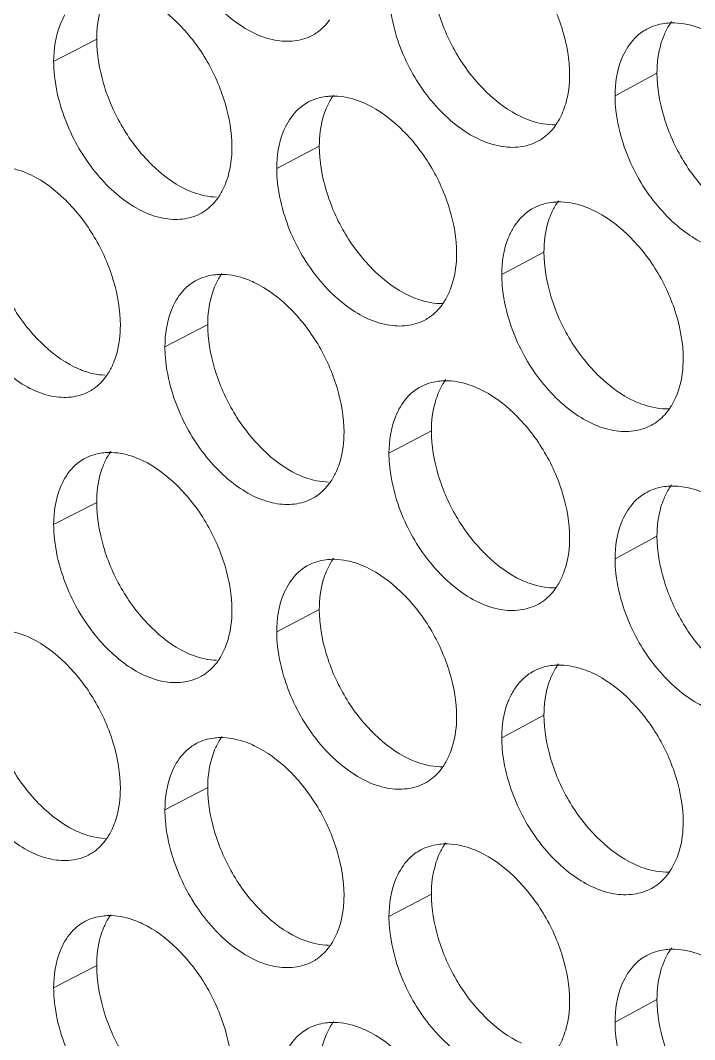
# Model space of a CAD drawing. Header units: millimetres. Extents: x 1177 to 4147, y 93 to 2194.
# Drawn here: x 2587.9 to 2599.35, y 943.65 to 960.98 of the extents above; entities that cross this region are included whole.
import ezdxf

# ---------------------------------------------------------------- set-up
doc = ezdxf.new("R2010")
doc.units = ezdxf.units.MM
doc.header["$LTSCALE"] = 0.1
doc.layers.get('0').update_dxf_attribs({"lineweight": 13})
doc.layers.add('标注', color=251, linetype='Continuous', lineweight=9)

# ---------------------------------------------------------------- blocks, each defined once
blk = doc.blocks.new('02')
at = {"layer": '标注'}
for p, q in [((4467.979, 963.642), (4466.934, 963.104)), ((4481.579, 962.822), (4480.56, 962.272)), ((4473.382, 961.045), (4472.348, 960.502)), ((4478.835, 958.474), (4477.811, 957.926)), ((4470.674, 956.716), (4469.635, 956.175)), ((4476.103, 954.131), (4475.073, 953.586)), ((4467.979, 952.392), (4466.934, 951.854)), ((4467.979, 952.392), (4466.934, 951.854)), ((4481.579, 951.572), (4480.56, 951.022)), ((4473.382, 949.795), (4472.348, 949.252)), ((4473.382, 949.795), (4472.348, 949.252)), ((4478.835, 947.224), (4477.811, 946.676)), ((4478.835, 947.224), (4477.811, 946.676)), ((4470.674, 945.466), (4469.635, 944.925)), ((4476.103, 942.881), (4475.073, 942.336)), ((4467.979, 941.142), (4466.934, 940.604)), ((4481.579, 940.322), (4480.56, 939.772))]:
    blk.add_line(p, q, dxfattribs=at)
for centre, radius, start, end in [((4473.723, 960.743), 1.518, 88.601, 91.1331), ((4471.001, 956.422), 1.508, 88.1658, 91.0012), ((4468.29, 952.108), 1.498, 87.7255, 90.8684), ((4468.29, 952.108), 1.498, 87.7255, 90.8684), ((4473.723, 949.493), 1.518, 88.601, 91.1331), ((4473.723, 949.493), 1.518, 88.601, 91.1331), ((4471.001, 945.172), 1.508, 88.1658, 91.0012), ((4468.29, 940.858), 1.498, 87.7255, 90.8684), ((4473.723, 938.243), 1.518, 88.601, 91.1331)]:
    blk.add_arc(centre, radius, start, end, dxfattribs=at)
for points, knots in [([(4469.802, 966.351), (4469.934, 965.906), (4470.232, 965.265), (4470.795, 964.546), (4471.392, 963.985), (4472.082, 963.612), (4472.774, 963.575), (4473.078, 963.665), (4473.209, 963.734)], [0, 0, 0, 0, 0.291742, 0.435347, 0.571412, 0.806086, 0.906551, 1, 1, 1, 1]), ([(4479.459, 962.783), (4479.459, 963.145), (4479.325, 963.895), (4478.86, 964.938), (4478.163, 965.818), (4477.572, 966.26), (4477.262, 966.405)], [0, 0, 0, 0, 0.245651, 0.509137, 0.767701, 1, 1, 1, 1]), ([(4476.103, 965.381), (4476.103, 965.019), (4476.235, 964.268), (4476.696, 963.225), (4477.388, 962.344), (4477.978, 961.901), (4478.287, 961.756)], [0, 0, 0, 0, 0.245956, 0.50959, 0.767992, 1, 1, 1, 1]), ([(4475.073, 964.836), (4475.073, 964.749), (4475.089, 964.386), (4475.163, 964.027), (4475.242, 963.763)], [0, 0, 0, 0, 0.238766, 1, 1, 1, 1]), ([(4468.145, 964.556), (4468.117, 964.489), (4468.016, 964.195), (4467.979, 963.881), (4467.979, 963.642)], [0, 0, 0, 0, 0.233432, 1, 1, 1, 1]), ([(4471.261, 961.02), (4471.261, 961.383), (4471.129, 962.134), (4470.671, 963.179), (4469.985, 964.063), (4469.401, 964.511), (4469.094, 964.658)], [0, 0, 0, 0, 0.246187, 0.510161, 0.768649, 1, 1, 1, 1]), ([(4467.208, 964.234), (4467.163, 964.157), (4466.993, 963.804), (4466.934, 963.405), (4466.934, 963.104)], [0, 0, 0, 0, 0.22887, 1, 1, 1, 1]), ([(4473.209, 963.734), (4473.251, 963.756), (4473.413, 963.854), (4473.549, 963.994), (4473.633, 964.11)], [0, 0, 0, 0, 0.245453, 1, 1, 1, 1]), ([(4481.923, 964.04), (4481.87, 964.038), (4481.665, 964.022), (4481.463, 963.96), (4481.329, 963.887)], [0, 0, 0, 0, 0.258546, 1, 1, 1, 1]), ([(4481.935, 964.072), (4481.917, 964.047), (4481.845, 963.942), (4481.786, 963.827), (4481.749, 963.738)], [0, 0, 0, 0, 0.243142, 1, 1, 1, 1]), ([(4482.768, 963.852), (4482.697, 963.884), (4482.429, 963.992), (4482.135, 964.045), (4481.923, 964.04)], [0, 0, 0, 0, 0.267799, 1, 1, 1, 1]), ([(4475.242, 963.763), (4475.375, 963.316), (4475.677, 962.675), (4476.248, 961.958), (4476.852, 961.399), (4477.551, 961.032), (4478.249, 961.001), (4478.555, 961.095), (4478.688, 961.166)], [0, 0, 0, 0, 0.290871, 0.434206, 0.570147, 0.805105, 0.906009, 1, 1, 1, 1]), ([(4481.329, 963.887), (4481.279, 963.86), (4481.082, 963.735), (4480.926, 963.551), (4480.836, 963.399)], [0, 0, 0, 0, 0.243902, 1, 1, 1, 1]), ([(4467.979, 963.642), (4467.979, 963.28), (4468.109, 962.529), (4468.564, 961.483), (4469.246, 960.597), (4469.828, 960.15), (4470.134, 960.002)], [0, 0, 0, 0, 0.246491, 0.510612, 0.768939, 1, 1, 1, 1]), ([(4481.749, 963.738), (4481.721, 963.671), (4481.617, 963.376), (4481.579, 963.061), (4481.579, 962.822)], [0, 0, 0, 0, 0.234177, 1, 1, 1, 1]), ([(4480.836, 963.399), (4480.791, 963.322), (4480.62, 962.97), (4480.56, 962.572), (4480.56, 962.272)], [0, 0, 0, 0, 0.230096, 1, 1, 1, 1]), ([(4466.934, 963.104), (4466.934, 963.018), (4466.95, 962.655), (4467.022, 962.295), (4467.1, 962.03)], [0, 0, 0, 0, 0.238665, 1, 1, 1, 1]), ([(4479.289, 961.868), (4479.317, 961.935), (4479.421, 962.229), (4479.459, 962.544), (4479.459, 962.783)], [0, 0, 0, 0, 0.234117, 1, 1, 1, 1]), ([(4481.579, 962.822), (4481.579, 962.46), (4481.713, 961.71), (4482.178, 960.668), (4482.877, 959.79), (4483.471, 959.351), (4483.783, 959.208)], [0, 0, 0, 0, 0.245602, 0.508914, 0.767364, 1, 1, 1, 1]), ([(4473.73, 962.287), (4473.712, 962.262), (4473.643, 962.159), (4473.586, 962.047), (4473.55, 961.96)], [0, 0, 0, 0, 0.242934, 1, 1, 1, 1]), ([(4467.1, 962.03), (4467.232, 961.585), (4467.528, 960.944), (4468.087, 960.224), (4468.68, 959.663), (4469.366, 959.287), (4470.055, 959.247), (4470.357, 959.335), (4470.489, 959.403)], [0, 0, 0, 0, 0.29218, 0.435922, 0.57205, 0.806581, 0.906826, 1, 1, 1, 1]), ([(4473.119, 962.119), (4473.069, 962.092), (4472.87, 961.968), (4472.713, 961.783), (4472.623, 961.631)], [0, 0, 0, 0, 0.243471, 1, 1, 1, 1]), ([(4473.693, 962.26), (4473.642, 962.259), (4473.444, 962.245), (4473.249, 962.187), (4473.119, 962.119)], [0, 0, 0, 0, 0.258498, 1, 1, 1, 1]), ([(4474.527, 962.066), (4474.463, 962.097), (4474.219, 962.199), (4473.954, 962.256), (4473.76, 962.26)], [0, 0, 0, 0, 0.266809, 1, 1, 1, 1]), ([(4476.714, 958.439), (4476.714, 958.801), (4476.581, 959.552), (4476.118, 960.595), (4475.425, 961.477), (4474.836, 961.92), (4474.527, 962.066)], [0, 0, 0, 0, 0.245829, 0.509477, 0.768016, 1, 1, 1, 1]), ([(4480.56, 962.272), (4480.56, 962.185), (4480.576, 961.823), (4480.65, 961.464), (4480.73, 961.2)], [0, 0, 0, 0, 0.238835, 1, 1, 1, 1]), ([(4473.55, 961.96), (4473.522, 961.893), (4473.42, 961.598), (4473.382, 961.284), (4473.382, 961.045)], [0, 0, 0, 0, 0.23373, 1, 1, 1, 1]), ([(4479.104, 961.535), (4479.122, 961.56), (4479.193, 961.665), (4479.252, 961.779), (4479.289, 961.868)], [0, 0, 0, 0, 0.243086, 1, 1, 1, 1]), ([(4472.623, 961.631), (4472.578, 961.554), (4472.407, 961.202), (4472.348, 960.803), (4472.348, 960.502)], [0, 0, 0, 0, 0.229361, 1, 1, 1, 1]), ([(4478.287, 961.756), (4478.357, 961.724), (4478.623, 961.615), (4478.913, 961.561), (4479.124, 961.566)], [0, 0, 0, 0, 0.267902, 1, 1, 1, 1]), ([(4478.688, 961.166), (4478.728, 961.188), (4478.887, 961.285), (4479.021, 961.422), (4479.104, 961.535)], [0, 0, 0, 0, 0.245781, 1, 1, 1, 1]), ([(4473.382, 961.045), (4473.382, 960.683), (4473.514, 959.932), (4473.973, 958.888), (4474.662, 958.005), (4475.249, 957.561), (4475.558, 957.415)], [0, 0, 0, 0, 0.246134, 0.50993, 0.768307, 1, 1, 1, 1]), ([(4480.73, 961.2), (4480.865, 960.753), (4481.171, 960.111), (4481.748, 959.396), (4482.361, 958.839), (4483.069, 958.477), (4483.772, 958.454), (4484.081, 958.551), (4484.214, 958.624)], [0, 0, 0, 0, 0.290009, 0.433078, 0.568897, 0.804139, 0.905475, 1, 1, 1, 1]), ([(4471.094, 960.107), (4471.122, 960.174), (4471.224, 960.468), (4471.261, 960.782), (4471.261, 961.02)], [0, 0, 0, 0, 0.233669, 1, 1, 1, 1]), ([(4466.395, 960.339), (4466.334, 960.369), (4466.101, 960.47), (4465.849, 960.528), (4465.662, 960.537)], [0, 0, 0, 0, 0.266777, 1, 1, 1, 1]), ([(4468.553, 956.696), (4468.553, 957.058), (4468.422, 957.81), (4467.966, 958.856), (4467.283, 959.741), (4466.701, 960.19), (4466.395, 960.339)], [0, 0, 0, 0, 0.246367, 0.510504, 0.768967, 1, 1, 1, 1]), ([(4472.348, 960.502), (4472.348, 960.415), (4472.364, 960.053), (4472.437, 959.693), (4472.516, 959.429)], [0, 0, 0, 0, 0.238732, 1, 1, 1, 1]), ([(4470.915, 959.782), (4470.933, 959.806), (4471.002, 959.909), (4471.058, 960.02), (4471.094, 960.107)], [0, 0, 0, 0, 0.242883, 1, 1, 1, 1]), ([(4470.134, 960.002), (4470.197, 959.972), (4470.436, 959.87), (4470.695, 959.813), (4470.886, 959.807)], [0, 0, 0, 0, 0.266739, 1, 1, 1, 1]), ([(4470.489, 959.403), (4470.53, 959.425), (4470.694, 959.524), (4470.831, 959.664), (4470.915, 959.782)], [0, 0, 0, 0, 0.245281, 1, 1, 1, 1]), ([(4479.168, 959.69), (4479.115, 959.689), (4478.913, 959.674), (4478.713, 959.613), (4478.581, 959.541)], [0, 0, 0, 0, 0.258529, 1, 1, 1, 1]), ([(4479.188, 959.721), (4479.17, 959.696), (4479.099, 959.591), (4479.041, 959.477), (4479.004, 959.389)], [0, 0, 0, 0, 0.243071, 1, 1, 1, 1]), ([(4480.009, 959.5), (4479.939, 959.533), (4479.671, 959.641), (4479.379, 959.695), (4479.168, 959.69)], [0, 0, 0, 0, 0.267982, 1, 1, 1, 1]), ([(4465.295, 959.326), (4465.295, 958.963), (4465.425, 958.212), (4465.878, 957.165), (4466.556, 956.278), (4467.136, 955.829), (4467.441, 955.681)], [0, 0, 0, 0, 0.246671, 0.510955, 0.769257, 1, 1, 1, 1]), ([(4472.516, 959.429), (4472.649, 958.983), (4472.949, 958.342), (4473.515, 957.624), (4474.116, 957.064), (4474.81, 956.694), (4475.505, 956.66), (4475.81, 956.752), (4475.943, 956.822)], [0, 0, 0, 0, 0.291305, 0.434775, 0.570777, 0.805593, 0.906279, 1, 1, 1, 1]), ([(4478.581, 959.541), (4478.53, 959.515), (4478.333, 959.389), (4478.176, 959.205), (4478.087, 959.053)], [0, 0, 0, 0, 0.243762, 1, 1, 1, 1]), ([(4479.004, 959.389), (4478.976, 959.322), (4478.873, 959.027), (4478.835, 958.712), (4478.835, 958.474)], [0, 0, 0, 0, 0.234028, 1, 1, 1, 1]), ([(4482.215, 955.883), (4482.215, 956.245), (4482.081, 956.995), (4481.613, 958.037), (4480.914, 958.916), (4480.32, 959.356), (4480.009, 959.5)], [0, 0, 0, 0, 0.245474, 0.508798, 0.767386, 1, 1, 1, 1]), ([(4478.087, 959.053), (4478.041, 958.976), (4477.87, 958.624), (4477.811, 958.226), (4477.811, 957.926)], [0, 0, 0, 0, 0.229851, 1, 1, 1, 1]), ([(4476.545, 957.525), (4476.573, 957.592), (4476.676, 957.886), (4476.714, 958.2), (4476.714, 958.439)], [0, 0, 0, 0, 0.233967, 1, 1, 1, 1]), ([(4478.835, 958.474), (4478.835, 958.111), (4478.968, 957.361), (4479.431, 956.318), (4480.127, 955.439), (4480.719, 954.998), (4481.029, 954.854)], [0, 0, 0, 0, 0.245779, 0.509251, 0.767678, 1, 1, 1, 1]), ([(4470.974, 957.93), (4470.924, 957.929), (4470.728, 957.916), (4470.535, 957.859), (4470.407, 957.792)], [0, 0, 0, 0, 0.258483, 1, 1, 1, 1]), ([(4471.019, 957.954), (4471.002, 957.93), (4470.933, 957.827), (4470.877, 957.716), (4470.842, 957.63)], [0, 0, 0, 0, 0.242868, 1, 1, 1, 1]), ([(4471.804, 957.734), (4471.742, 957.764), (4471.501, 957.866), (4471.24, 957.924), (4471.049, 957.93)], [0, 0, 0, 0, 0.266802, 1, 1, 1, 1]), ([(4477.811, 957.926), (4477.811, 957.839), (4477.827, 957.476), (4477.9, 957.117), (4477.98, 956.853)], [0, 0, 0, 0, 0.2388, 1, 1, 1, 1]), ([(4464.411, 957.715), (4464.542, 957.27), (4464.836, 956.63), (4465.392, 955.909), (4465.981, 955.347), (4466.662, 954.969), (4467.348, 954.924), (4467.649, 955.011), (4467.78, 955.078)], [0, 0, 0, 0, 0.292621, 0.4365, 0.572692, 0.807081, 0.907102, 1, 1, 1, 1]), ([(4470.407, 957.792), (4470.356, 957.765), (4470.157, 957.642), (4470, 957.457), (4469.91, 957.305)], [0, 0, 0, 0, 0.24332, 1, 1, 1, 1]), ([(4470.842, 957.63), (4470.814, 957.563), (4470.712, 957.268), (4470.674, 956.954), (4470.674, 956.716)], [0, 0, 0, 0, 0.233581, 1, 1, 1, 1]), ([(4473.982, 954.101), (4473.982, 954.464), (4473.849, 955.215), (4473.388, 956.259), (4472.699, 957.142), (4472.112, 957.587), (4471.804, 957.734)], [0, 0, 0, 0, 0.246007, 0.509819, 0.768332, 1, 1, 1, 1]), ([(4475.558, 957.415), (4475.627, 957.383), (4475.891, 957.273), (4476.181, 957.218), (4476.39, 957.223)], [0, 0, 0, 0, 0.268088, 1, 1, 1, 1]), ([(4476.362, 957.194), (4476.38, 957.219), (4476.451, 957.323), (4476.508, 957.436), (4476.545, 957.525)], [0, 0, 0, 0, 0.243017, 1, 1, 1, 1]), ([(4469.91, 957.305), (4469.864, 957.228), (4469.694, 956.875), (4469.635, 956.476), (4469.635, 956.175)], [0, 0, 0, 0, 0.229116, 1, 1, 1, 1]), ([(4475.943, 956.822), (4475.983, 956.844), (4476.144, 956.942), (4476.279, 957.079), (4476.362, 957.194)], [0, 0, 0, 0, 0.245619, 1, 1, 1, 1]), ([(4477.98, 956.853), (4478.114, 956.406), (4478.418, 955.765), (4478.992, 955.049), (4479.601, 954.491), (4480.304, 954.126), (4481.005, 954.099), (4481.312, 954.195), (4481.445, 954.267)], [0, 0, 0, 0, 0.290439, 0.433641, 0.56952, 0.80462, 0.905741, 1, 1, 1, 1]), ([(4468.386, 955.783), (4468.414, 955.85), (4468.516, 956.144), (4468.553, 956.458), (4468.553, 956.696)], [0, 0, 0, 0, 0.233519, 1, 1, 1, 1]), ([(4470.674, 956.716), (4470.674, 956.353), (4470.806, 955.602), (4471.263, 954.557), (4471.948, 953.673), (4472.533, 953.227), (4472.84, 953.081)], [0, 0, 0, 0, 0.246312, 0.510271, 0.768623, 1, 1, 1, 1]), ([(4469.635, 956.175), (4469.635, 956.088), (4469.651, 955.725), (4469.724, 955.366), (4469.802, 955.101)], [0, 0, 0, 0, 0.238699, 1, 1, 1, 1]), ([(4482.045, 954.968), (4482.073, 955.035), (4482.177, 955.329), (4482.215, 955.644), (4482.215, 955.883)], [0, 0, 0, 0, 0.234266, 1, 1, 1, 1]), ([(4467.441, 955.681), (4467.503, 955.651), (4467.738, 955.549), (4467.993, 955.491), (4468.181, 955.483)], [0, 0, 0, 0, 0.26673, 1, 1, 1, 1]), ([(4468.21, 955.46), (4468.227, 955.484), (4468.295, 955.587), (4468.351, 955.697), (4468.386, 955.783)], [0, 0, 0, 0, 0.242819, 1, 1, 1, 1]), ([(4467.78, 955.078), (4467.822, 955.1), (4467.988, 955.199), (4468.126, 955.341), (4468.21, 955.46)], [0, 0, 0, 0, 0.245104, 1, 1, 1, 1]), ([(4476.424, 955.347), (4476.373, 955.346), (4476.173, 955.331), (4475.975, 955.272), (4475.844, 955.202)], [0, 0, 0, 0, 0.258513, 1, 1, 1, 1]), ([(4476.453, 955.376), (4476.435, 955.351), (4476.365, 955.247), (4476.308, 955.134), (4476.271, 955.046)], [0, 0, 0, 0, 0.243002, 1, 1, 1, 1]), ([(4477.262, 955.155), (4477.192, 955.188), (4476.926, 955.297), (4476.635, 955.352), (4476.424, 955.347)], [0, 0, 0, 0, 0.268167, 1, 1, 1, 1]), ([(4469.802, 955.101), (4469.934, 954.656), (4470.232, 954.015), (4470.795, 953.296), (4471.392, 952.735), (4472.082, 952.362), (4472.774, 952.325), (4473.078, 952.415), (4473.209, 952.484)], [0, 0, 0, 0, 0.291742, 0.435347, 0.571412, 0.806086, 0.906551, 1, 1, 1, 1]), ([(4475.844, 955.202), (4475.794, 955.175), (4475.595, 955.051), (4475.439, 954.866), (4475.349, 954.714)], [0, 0, 0, 0, 0.243618, 1, 1, 1, 1]), ([(4479.459, 951.533), (4479.459, 951.895), (4479.325, 952.645), (4478.86, 953.688), (4478.163, 954.568), (4477.572, 955.01), (4477.262, 955.155)], [0, 0, 0, 0, 0.245651, 0.509137, 0.767701, 1, 1, 1, 1]), ([(4476.271, 955.046), (4476.243, 954.979), (4476.14, 954.685), (4476.103, 954.37), (4476.103, 954.131)], [0, 0, 0, 0, 0.233879, 1, 1, 1, 1]), ([(4481.029, 954.854), (4481.099, 954.821), (4481.366, 954.713), (4481.658, 954.66), (4481.869, 954.665)], [0, 0, 0, 0, 0.267719, 1, 1, 1, 1]), ([(4481.857, 954.633), (4481.876, 954.658), (4481.948, 954.764), (4482.007, 954.878), (4482.045, 954.968)], [0, 0, 0, 0, 0.243157, 1, 1, 1, 1]), ([(4475.349, 954.714), (4475.303, 954.637), (4475.133, 954.285), (4475.073, 953.886), (4475.073, 953.586)], [0, 0, 0, 0, 0.229607, 1, 1, 1, 1]), ([(4481.445, 954.267), (4481.566, 954.332), (4481.713, 954.451), (4481.829, 954.594), (4481.857, 954.633)], [0, 0, 0, 0, 0.74257, 1, 1, 1, 1]), ([(4476.103, 954.131), (4476.103, 953.769), (4476.235, 953.018), (4476.696, 951.975), (4477.388, 951.094), (4477.978, 950.651), (4478.287, 950.506)], [0, 0, 0, 0, 0.245956, 0.50959, 0.767992, 1, 1, 1, 1]), ([(4473.813, 953.188), (4473.841, 953.255), (4473.944, 953.549), (4473.982, 953.863), (4473.982, 954.101)], [0, 0, 0, 0, 0.233818, 1, 1, 1, 1]), ([(4468.32, 953.628), (4468.303, 953.604), (4468.236, 953.502), (4468.18, 953.392), (4468.145, 953.306)], [0, 0, 0, 0, 0.242804, 1, 1, 1, 1]), ([(4468.32, 953.628), (4468.303, 953.604), (4468.236, 953.502), (4468.18, 953.392), (4468.145, 953.306)], [0, 0, 0, 0, 0.242804, 1, 1, 1, 1]), ([(4467.706, 953.471), (4467.656, 953.445), (4467.456, 953.322), (4467.298, 953.137), (4467.208, 952.984)], [0, 0, 0, 0, 0.243166, 1, 1, 1, 1]), ([(4467.706, 953.471), (4467.656, 953.445), (4467.456, 953.322), (4467.298, 953.137), (4467.208, 952.984)], [0, 0, 0, 0, 0.243166, 1, 1, 1, 1]), ([(4468.267, 953.606), (4468.217, 953.606), (4468.024, 953.593), (4467.834, 953.537), (4467.706, 953.471)], [0, 0, 0, 0, 0.258469, 1, 1, 1, 1]), ([(4468.267, 953.606), (4468.217, 953.606), (4468.024, 953.593), (4467.834, 953.537), (4467.706, 953.471)], [0, 0, 0, 0, 0.258469, 1, 1, 1, 1]), ([(4469.094, 953.408), (4469.032, 953.438), (4468.795, 953.54), (4468.538, 953.598), (4468.349, 953.605)], [0, 0, 0, 0, 0.266791, 1, 1, 1, 1]), ([(4469.094, 953.408), (4469.032, 953.438), (4468.795, 953.54), (4468.538, 953.598), (4468.349, 953.605)], [0, 0, 0, 0, 0.266791, 1, 1, 1, 1]), ([(4471.261, 949.77), (4471.261, 950.133), (4471.129, 950.884), (4470.671, 951.929), (4469.985, 952.813), (4469.401, 953.261), (4469.094, 953.408)], [0, 0, 0, 0, 0.246187, 0.510161, 0.768649, 1, 1, 1, 1]), ([(4471.261, 949.77), (4471.261, 950.133), (4471.129, 950.884), (4470.671, 951.929), (4469.985, 952.813), (4469.401, 953.261), (4469.094, 953.408)], [0, 0, 0, 0, 0.246187, 0.510161, 0.768649, 1, 1, 1, 1]), ([(4475.073, 953.586), (4475.073, 953.499), (4475.089, 953.136), (4475.163, 952.777), (4475.242, 952.513)], [0, 0, 0, 0, 0.238766, 1, 1, 1, 1]), ([(4468.145, 953.306), (4468.117, 953.239), (4468.016, 952.945), (4467.979, 952.631), (4467.979, 952.392)], [0, 0, 0, 0, 0.233432, 1, 1, 1, 1]), ([(4468.145, 953.306), (4468.117, 953.239), (4468.016, 952.945), (4467.979, 952.631), (4467.979, 952.392)], [0, 0, 0, 0, 0.233432, 1, 1, 1, 1]), ([(4473.633, 952.86), (4473.65, 952.884), (4473.72, 952.988), (4473.777, 953.1), (4473.813, 953.188)], [0, 0, 0, 0, 0.242949, 1, 1, 1, 1]), ([(4467.208, 952.984), (4467.163, 952.907), (4466.993, 952.554), (4466.934, 952.155), (4466.934, 951.854)], [0, 0, 0, 0, 0.22887, 1, 1, 1, 1]), ([(4467.208, 952.984), (4467.163, 952.907), (4466.993, 952.554), (4466.934, 952.155), (4466.934, 951.854)], [0, 0, 0, 0, 0.22887, 1, 1, 1, 1]), ([(4472.84, 953.081), (4472.903, 953.05), (4473.146, 952.948), (4473.409, 952.891), (4473.602, 952.886)], [0, 0, 0, 0, 0.266746, 1, 1, 1, 1]), ([(4473.209, 952.484), (4473.251, 952.506), (4473.413, 952.604), (4473.549, 952.744), (4473.633, 952.86)], [0, 0, 0, 0, 0.245453, 1, 1, 1, 1]), ([(4481.329, 952.637), (4481.279, 952.61), (4481.082, 952.485), (4480.926, 952.301), (4480.836, 952.149)], [0, 0, 0, 0, 0.243902, 1, 1, 1, 1]), ([(4481.923, 952.79), (4481.87, 952.788), (4481.665, 952.772), (4481.463, 952.71), (4481.329, 952.637)], [0, 0, 0, 0, 0.258546, 1, 1, 1, 1]), ([(4481.935, 952.822), (4481.917, 952.797), (4481.845, 952.692), (4481.786, 952.577), (4481.749, 952.488)], [0, 0, 0, 0, 0.243142, 1, 1, 1, 1]), ([(4482.768, 952.602), (4482.697, 952.634), (4482.429, 952.742), (4482.135, 952.795), (4481.923, 952.79)], [0, 0, 0, 0, 0.267799, 1, 1, 1, 1]), ([(4467.979, 952.392), (4467.979, 952.03), (4468.109, 951.279), (4468.564, 950.233), (4469.246, 949.347), (4469.828, 948.9), (4470.134, 948.752)], [0, 0, 0, 0, 0.246491, 0.510612, 0.768939, 1, 1, 1, 1]), ([(4467.979, 952.392), (4467.979, 952.03), (4468.109, 951.279), (4468.564, 950.233), (4469.246, 949.347), (4469.828, 948.9), (4470.134, 948.752)], [0, 0, 0, 0, 0.246491, 0.510612, 0.768939, 1, 1, 1, 1]), ([(4475.242, 952.513), (4475.375, 952.066), (4475.677, 951.425), (4476.248, 950.708), (4476.852, 950.149), (4477.551, 949.782), (4478.249, 949.751), (4478.555, 949.845), (4478.688, 949.916)], [0, 0, 0, 0, 0.290871, 0.434206, 0.570147, 0.805105, 0.906009, 1, 1, 1, 1]), ([(4481.749, 952.488), (4481.721, 952.421), (4481.617, 952.126), (4481.579, 951.811), (4481.579, 951.572)], [0, 0, 0, 0, 0.234177, 1, 1, 1, 1]), ([(4480.836, 952.149), (4480.791, 952.072), (4480.62, 951.72), (4480.56, 951.322), (4480.56, 951.022)], [0, 0, 0, 0, 0.230096, 1, 1, 1, 1]), ([(4466.934, 951.854), (4466.934, 951.768), (4466.95, 951.405), (4467.022, 951.045), (4467.1, 950.78)], [0, 0, 0, 0, 0.238665, 1, 1, 1, 1]), ([(4466.934, 951.854), (4466.934, 951.768), (4466.95, 951.405), (4467.022, 951.045), (4467.1, 950.78)], [0, 0, 0, 0, 0.238665, 1, 1, 1, 1]), ([(4479.289, 950.618), (4479.317, 950.685), (4479.421, 950.979), (4479.459, 951.294), (4479.459, 951.533)], [0, 0, 0, 0, 0.234117, 1, 1, 1, 1]), ([(4481.579, 951.572), (4481.579, 951.21), (4481.713, 950.46), (4482.178, 949.418), (4482.877, 948.54), (4483.471, 948.101), (4483.783, 947.958)], [0, 0, 0, 0, 0.245602, 0.508914, 0.767364, 1, 1, 1, 1]), ([(4473.693, 951.01), (4473.642, 951.009), (4473.444, 950.995), (4473.249, 950.937), (4473.119, 950.869)], [0, 0, 0, 0, 0.258498, 1, 1, 1, 1]), ([(4473.693, 951.01), (4473.642, 951.009), (4473.444, 950.995), (4473.249, 950.937), (4473.119, 950.869)], [0, 0, 0, 0, 0.258498, 1, 1, 1, 1]), ([(4473.73, 951.037), (4473.712, 951.012), (4473.643, 950.909), (4473.586, 950.797), (4473.55, 950.71)], [0, 0, 0, 0, 0.242934, 1, 1, 1, 1]), ([(4473.73, 951.037), (4473.712, 951.012), (4473.643, 950.909), (4473.586, 950.797), (4473.55, 950.71)], [0, 0, 0, 0, 0.242934, 1, 1, 1, 1]), ([(4474.527, 950.816), (4474.463, 950.847), (4474.219, 950.949), (4473.954, 951.006), (4473.76, 951.01)], [0, 0, 0, 0, 0.266809, 1, 1, 1, 1]), ([(4474.527, 950.816), (4474.463, 950.847), (4474.219, 950.949), (4473.954, 951.006), (4473.76, 951.01)], [0, 0, 0, 0, 0.266809, 1, 1, 1, 1]), ([(4480.56, 951.022), (4480.56, 950.935), (4480.576, 950.573), (4480.65, 950.214), (4480.73, 949.95)], [0, 0, 0, 0, 0.238835, 1, 1, 1, 1]), ([(4467.1, 950.78), (4467.232, 950.335), (4467.528, 949.694), (4468.087, 948.974), (4468.68, 948.413), (4469.366, 948.037), (4470.055, 947.997), (4470.357, 948.085), (4470.489, 948.153)], [0, 0, 0, 0, 0.29218, 0.435922, 0.57205, 0.806581, 0.906826, 1, 1, 1, 1]), ([(4467.1, 950.78), (4467.232, 950.335), (4467.528, 949.694), (4468.087, 948.974), (4468.68, 948.413), (4469.366, 948.037), (4470.055, 947.997), (4470.357, 948.085), (4470.489, 948.153)], [0, 0, 0, 0, 0.29218, 0.435922, 0.57205, 0.806581, 0.906826, 1, 1, 1, 1]), ([(4473.119, 950.869), (4473.069, 950.842), (4472.87, 950.718), (4472.713, 950.533), (4472.623, 950.381)], [0, 0, 0, 0, 0.243471, 1, 1, 1, 1]), ([(4473.119, 950.869), (4473.069, 950.842), (4472.87, 950.718), (4472.713, 950.533), (4472.623, 950.381)], [0, 0, 0, 0, 0.243471, 1, 1, 1, 1]), ([(4473.55, 950.71), (4473.522, 950.643), (4473.42, 950.348), (4473.382, 950.034), (4473.382, 949.795)], [0, 0, 0, 0, 0.23373, 1, 1, 1, 1]), ([(4473.55, 950.71), (4473.522, 950.643), (4473.42, 950.348), (4473.382, 950.034), (4473.382, 949.795)], [0, 0, 0, 0, 0.23373, 1, 1, 1, 1]), ([(4476.714, 947.189), (4476.714, 947.551), (4476.581, 948.302), (4476.118, 949.345), (4475.425, 950.227), (4474.836, 950.67), (4474.527, 950.816)], [0, 0, 0, 0, 0.245829, 0.509477, 0.768016, 1, 1, 1, 1]), ([(4476.714, 947.189), (4476.714, 947.551), (4476.581, 948.302), (4476.118, 949.345), (4475.425, 950.227), (4474.836, 950.67), (4474.527, 950.816)], [0, 0, 0, 0, 0.245829, 0.509477, 0.768016, 1, 1, 1, 1]), ([(4478.287, 950.506), (4478.357, 950.474), (4478.623, 950.365), (4478.913, 950.311), (4479.124, 950.316)], [0, 0, 0, 0, 0.267902, 1, 1, 1, 1]), ([(4479.104, 950.285), (4479.122, 950.31), (4479.193, 950.415), (4479.252, 950.529), (4479.289, 950.618)], [0, 0, 0, 0, 0.243086, 1, 1, 1, 1]), ([(4472.623, 950.381), (4472.578, 950.304), (4472.407, 949.952), (4472.348, 949.553), (4472.348, 949.252)], [0, 0, 0, 0, 0.229361, 1, 1, 1, 1]), ([(4472.623, 950.381), (4472.578, 950.304), (4472.407, 949.952), (4472.348, 949.553), (4472.348, 949.252)], [0, 0, 0, 0, 0.229361, 1, 1, 1, 1]), ([(4478.688, 949.916), (4478.728, 949.938), (4478.887, 950.035), (4479.021, 950.172), (4479.104, 950.285)], [0, 0, 0, 0, 0.245781, 1, 1, 1, 1]), ([(4480.73, 949.95), (4480.865, 949.503), (4481.171, 948.861), (4481.748, 948.146), (4482.361, 947.589), (4483.069, 947.227), (4483.772, 947.204), (4484.081, 947.301), (4484.214, 947.374)], [0, 0, 0, 0, 0.290009, 0.433078, 0.568897, 0.804139, 0.905475, 1, 1, 1, 1]), ([(4471.094, 948.857), (4471.122, 948.924), (4471.224, 949.218), (4471.261, 949.532), (4471.261, 949.77)], [0, 0, 0, 0, 0.233669, 1, 1, 1, 1]), ([(4471.094, 948.857), (4471.122, 948.924), (4471.224, 949.218), (4471.261, 949.532), (4471.261, 949.77)], [0, 0, 0, 0, 0.233669, 1, 1, 1, 1]), ([(4473.382, 949.795), (4473.382, 949.433), (4473.514, 948.682), (4473.973, 947.638), (4474.662, 946.755), (4475.249, 946.311), (4475.558, 946.165)], [0, 0, 0, 0, 0.246134, 0.50993, 0.768307, 1, 1, 1, 1]), ([(4473.382, 949.795), (4473.382, 949.433), (4473.514, 948.682), (4473.973, 947.638), (4474.662, 946.755), (4475.249, 946.311), (4475.558, 946.165)], [0, 0, 0, 0, 0.246134, 0.50993, 0.768307, 1, 1, 1, 1]), ([(4466.395, 949.089), (4466.334, 949.119), (4466.101, 949.22), (4465.849, 949.278), (4465.662, 949.287)], [0, 0, 0, 0, 0.266777, 1, 1, 1, 1]), ([(4472.348, 949.252), (4472.348, 949.165), (4472.364, 948.803), (4472.437, 948.443), (4472.516, 948.179)], [0, 0, 0, 0, 0.238732, 1, 1, 1, 1]), ([(4472.348, 949.252), (4472.348, 949.165), (4472.364, 948.803), (4472.437, 948.443), (4472.516, 948.179)], [0, 0, 0, 0, 0.238732, 1, 1, 1, 1]), ([(4468.553, 945.446), (4468.553, 945.808), (4468.422, 946.56), (4467.966, 947.606), (4467.283, 948.491), (4466.701, 948.94), (4466.395, 949.089)], [0, 0, 0, 0, 0.246367, 0.510504, 0.768967, 1, 1, 1, 1]), ([(4470.134, 948.752), (4470.197, 948.722), (4470.436, 948.62), (4470.695, 948.563), (4470.886, 948.557)], [0, 0, 0, 0, 0.266739, 1, 1, 1, 1]), ([(4470.134, 948.752), (4470.197, 948.722), (4470.436, 948.62), (4470.695, 948.563), (4470.886, 948.557)], [0, 0, 0, 0, 0.266739, 1, 1, 1, 1]), ([(4470.915, 948.532), (4470.933, 948.556), (4471.002, 948.659), (4471.058, 948.77), (4471.094, 948.857)], [0, 0, 0, 0, 0.242883, 1, 1, 1, 1]), ([(4470.915, 948.532), (4470.933, 948.556), (4471.002, 948.659), (4471.058, 948.77), (4471.094, 948.857)], [0, 0, 0, 0, 0.242883, 1, 1, 1, 1]), ([(4470.489, 948.153), (4470.53, 948.175), (4470.694, 948.274), (4470.831, 948.414), (4470.915, 948.532)], [0, 0, 0, 0, 0.245281, 1, 1, 1, 1]), ([(4470.489, 948.153), (4470.53, 948.175), (4470.694, 948.274), (4470.831, 948.414), (4470.915, 948.532)], [0, 0, 0, 0, 0.245281, 1, 1, 1, 1]), ([(4479.168, 948.44), (4479.115, 948.439), (4478.913, 948.424), (4478.713, 948.363), (4478.581, 948.291)], [0, 0, 0, 0, 0.258529, 1, 1, 1, 1]), ([(4479.168, 948.44), (4479.115, 948.439), (4478.913, 948.424), (4478.713, 948.363), (4478.581, 948.291)], [0, 0, 0, 0, 0.258529, 1, 1, 1, 1]), ([(4479.188, 948.471), (4479.17, 948.446), (4479.099, 948.341), (4479.041, 948.227), (4479.004, 948.139)], [0, 0, 0, 0, 0.243071, 1, 1, 1, 1]), ([(4479.188, 948.471), (4479.17, 948.446), (4479.099, 948.341), (4479.041, 948.227), (4479.004, 948.139)], [0, 0, 0, 0, 0.243071, 1, 1, 1, 1]), ([(4480.009, 948.25), (4479.939, 948.283), (4479.671, 948.391), (4479.379, 948.445), (4479.168, 948.44)], [0, 0, 0, 0, 0.267982, 1, 1, 1, 1]), ([(4480.009, 948.25), (4479.939, 948.283), (4479.671, 948.391), (4479.379, 948.445), (4479.168, 948.44)], [0, 0, 0, 0, 0.267982, 1, 1, 1, 1]), ([(4472.516, 948.179), (4472.649, 947.733), (4472.949, 947.092), (4473.515, 946.374), (4474.116, 945.814), (4474.81, 945.444), (4475.505, 945.41), (4475.81, 945.502), (4475.943, 945.572)], [0, 0, 0, 0, 0.291305, 0.434775, 0.570777, 0.805593, 0.906279, 1, 1, 1, 1]), ([(4472.516, 948.179), (4472.649, 947.733), (4472.949, 947.092), (4473.515, 946.374), (4474.116, 945.814), (4474.81, 945.444), (4475.505, 945.41), (4475.81, 945.502), (4475.943, 945.572)], [0, 0, 0, 0, 0.291305, 0.434775, 0.570777, 0.805593, 0.906279, 1, 1, 1, 1]), ([(4478.581, 948.291), (4478.53, 948.265), (4478.333, 948.139), (4478.176, 947.955), (4478.087, 947.803)], [0, 0, 0, 0, 0.243762, 1, 1, 1, 1]), ([(4478.581, 948.291), (4478.53, 948.265), (4478.333, 948.139), (4478.176, 947.955), (4478.087, 947.803)], [0, 0, 0, 0, 0.243762, 1, 1, 1, 1]), ([(4482.215, 944.633), (4482.215, 944.995), (4482.081, 945.745), (4481.613, 946.787), (4480.914, 947.666), (4480.32, 948.106), (4480.009, 948.25)], [0, 0, 0, 0, 0.245474, 0.508798, 0.767386, 1, 1, 1, 1]), ([(4482.215, 944.633), (4482.215, 944.995), (4482.081, 945.745), (4481.613, 946.787), (4480.914, 947.666), (4480.32, 948.106), (4480.009, 948.25)], [0, 0, 0, 0, 0.245474, 0.508798, 0.767386, 1, 1, 1, 1]), ([(4465.295, 948.076), (4465.295, 947.713), (4465.425, 946.962), (4465.878, 945.915), (4466.556, 945.028), (4467.136, 944.579), (4467.441, 944.431)], [0, 0, 0, 0, 0.246671, 0.510955, 0.769257, 1, 1, 1, 1]), ([(4479.004, 948.139), (4478.976, 948.072), (4478.873, 947.777), (4478.835, 947.462), (4478.835, 947.224)], [0, 0, 0, 0, 0.234028, 1, 1, 1, 1]), ([(4479.004, 948.139), (4478.976, 948.072), (4478.873, 947.777), (4478.835, 947.462), (4478.835, 947.224)], [0, 0, 0, 0, 0.234028, 1, 1, 1, 1]), ([(4478.087, 947.803), (4478.041, 947.726), (4477.87, 947.374), (4477.811, 946.976), (4477.811, 946.676)], [0, 0, 0, 0, 0.229851, 1, 1, 1, 1]), ([(4478.087, 947.803), (4478.041, 947.726), (4477.87, 947.374), (4477.811, 946.976), (4477.811, 946.676)], [0, 0, 0, 0, 0.229851, 1, 1, 1, 1]), ([(4476.545, 946.275), (4476.573, 946.342), (4476.676, 946.636), (4476.714, 946.95), (4476.714, 947.189)], [0, 0, 0, 0, 0.233967, 1, 1, 1, 1]), ([(4476.545, 946.275), (4476.573, 946.342), (4476.676, 946.636), (4476.714, 946.95), (4476.714, 947.189)], [0, 0, 0, 0, 0.233967, 1, 1, 1, 1]), ([(4478.835, 947.224), (4478.835, 946.861), (4478.968, 946.111), (4479.431, 945.068), (4480.127, 944.189), (4480.719, 943.748), (4481.029, 943.604)], [0, 0, 0, 0, 0.245779, 0.509251, 0.767678, 1, 1, 1, 1]), ([(4478.835, 947.224), (4478.835, 946.861), (4478.968, 946.111), (4479.431, 945.068), (4480.127, 944.189), (4480.719, 943.748), (4481.029, 943.604)], [0, 0, 0, 0, 0.245779, 0.509251, 0.767678, 1, 1, 1, 1]), ([(4470.974, 946.68), (4470.924, 946.679), (4470.728, 946.666), (4470.535, 946.609), (4470.407, 946.542)], [0, 0, 0, 0, 0.258483, 1, 1, 1, 1]), ([(4471.019, 946.704), (4471.002, 946.68), (4470.933, 946.577), (4470.877, 946.466), (4470.842, 946.38)], [0, 0, 0, 0, 0.242868, 1, 1, 1, 1]), ([(4464.411, 946.465), (4464.542, 946.02), (4464.836, 945.38), (4465.392, 944.659), (4465.981, 944.097), (4466.662, 943.719), (4467.348, 943.674), (4467.649, 943.761), (4467.78, 943.828)], [0, 0, 0, 0, 0.292621, 0.4365, 0.572692, 0.807081, 0.907102, 1, 1, 1, 1]), ([(4470.407, 946.542), (4470.356, 946.515), (4470.157, 946.392), (4470, 946.207), (4469.91, 946.055)], [0, 0, 0, 0, 0.24332, 1, 1, 1, 1]), ([(4471.804, 946.484), (4471.742, 946.514), (4471.501, 946.616), (4471.24, 946.674), (4471.049, 946.68)], [0, 0, 0, 0, 0.266802, 1, 1, 1, 1]), ([(4473.982, 942.851), (4473.982, 943.214), (4473.849, 943.965), (4473.388, 945.009), (4472.699, 945.892), (4472.112, 946.337), (4471.804, 946.484)], [0, 0, 0, 0, 0.246007, 0.509819, 0.768332, 1, 1, 1, 1]), ([(4477.811, 946.676), (4477.811, 946.589), (4477.827, 946.226), (4477.9, 945.867), (4477.98, 945.603)], [0, 0, 0, 0, 0.2388, 1, 1, 1, 1]), ([(4477.811, 946.676), (4477.811, 946.589), (4477.827, 946.226), (4477.9, 945.867), (4477.98, 945.603)], [0, 0, 0, 0, 0.2388, 1, 1, 1, 1]), ([(4470.842, 946.38), (4470.814, 946.313), (4470.712, 946.018), (4470.674, 945.704), (4470.674, 945.466)], [0, 0, 0, 0, 0.233581, 1, 1, 1, 1]), ([(4476.362, 945.944), (4476.38, 945.969), (4476.451, 946.073), (4476.508, 946.186), (4476.545, 946.275)], [0, 0, 0, 0, 0.243017, 1, 1, 1, 1]), ([(4476.362, 945.944), (4476.38, 945.969), (4476.451, 946.073), (4476.508, 946.186), (4476.545, 946.275)], [0, 0, 0, 0, 0.243017, 1, 1, 1, 1]), ([(4469.91, 946.055), (4469.864, 945.978), (4469.694, 945.625), (4469.635, 945.226), (4469.635, 944.925)], [0, 0, 0, 0, 0.229116, 1, 1, 1, 1]), ([(4475.558, 946.165), (4475.627, 946.133), (4475.891, 946.023), (4476.181, 945.968), (4476.39, 945.973)], [0, 0, 0, 0, 0.268088, 1, 1, 1, 1]), ([(4475.558, 946.165), (4475.627, 946.133), (4475.891, 946.023), (4476.181, 945.968), (4476.39, 945.973)], [0, 0, 0, 0, 0.268088, 1, 1, 1, 1]), ([(4475.943, 945.572), (4475.983, 945.594), (4476.144, 945.692), (4476.279, 945.829), (4476.362, 945.944)], [0, 0, 0, 0, 0.245619, 1, 1, 1, 1]), ([(4475.943, 945.572), (4475.983, 945.594), (4476.144, 945.692), (4476.279, 945.829), (4476.362, 945.944)], [0, 0, 0, 0, 0.245619, 1, 1, 1, 1]), ([(4468.386, 944.533), (4468.414, 944.6), (4468.516, 944.894), (4468.553, 945.208), (4468.553, 945.446)], [0, 0, 0, 0, 0.233519, 1, 1, 1, 1]), ([(4470.674, 945.466), (4470.674, 945.103), (4470.806, 944.352), (4471.263, 943.307), (4471.948, 942.423), (4472.533, 941.977), (4472.84, 941.831)], [0, 0, 0, 0, 0.246312, 0.510271, 0.768623, 1, 1, 1, 1]), ([(4477.98, 945.603), (4478.114, 945.156), (4478.418, 944.515), (4478.992, 943.799), (4479.601, 943.241), (4480.304, 942.876), (4481.005, 942.849), (4481.312, 942.945), (4481.445, 943.017)], [0, 0, 0, 0, 0.290439, 0.433641, 0.56952, 0.80462, 0.905741, 1, 1, 1, 1]), ([(4477.98, 945.603), (4478.114, 945.156), (4478.418, 944.515), (4478.992, 943.799), (4479.601, 943.241), (4480.304, 942.876), (4481.005, 942.849), (4481.312, 942.945), (4481.445, 943.017)], [0, 0, 0, 0, 0.290439, 0.433641, 0.56952, 0.80462, 0.905741, 1, 1, 1, 1]), ([(4469.635, 944.925), (4469.635, 944.838), (4469.651, 944.475), (4469.724, 944.116), (4469.802, 943.851)], [0, 0, 0, 0, 0.238699, 1, 1, 1, 1]), ([(4468.21, 944.21), (4468.227, 944.234), (4468.295, 944.337), (4468.351, 944.447), (4468.386, 944.533)], [0, 0, 0, 0, 0.242819, 1, 1, 1, 1]), ([(4482.045, 943.718), (4482.073, 943.785), (4482.177, 944.079), (4482.215, 944.394), (4482.215, 944.633)], [0, 0, 0, 0, 0.234266, 1, 1, 1, 1]), ([(4482.045, 943.718), (4482.073, 943.785), (4482.177, 944.079), (4482.215, 944.394), (4482.215, 944.633)], [0, 0, 0, 0, 0.234266, 1, 1, 1, 1]), ([(4467.441, 944.431), (4467.503, 944.401), (4467.738, 944.299), (4467.993, 944.241), (4468.181, 944.233)], [0, 0, 0, 0, 0.26673, 1, 1, 1, 1]), ([(4467.78, 943.828), (4467.822, 943.85), (4467.988, 943.949), (4468.126, 944.091), (4468.21, 944.21)], [0, 0, 0, 0, 0.245104, 1, 1, 1, 1]), ([(4476.424, 944.097), (4476.373, 944.096), (4476.173, 944.081), (4475.975, 944.022), (4475.844, 943.952)], [0, 0, 0, 0, 0.258513, 1, 1, 1, 1]), ([(4476.453, 944.126), (4476.435, 944.101), (4476.365, 943.997), (4476.308, 943.884), (4476.271, 943.796)], [0, 0, 0, 0, 0.243002, 1, 1, 1, 1]), ([(4477.262, 943.905), (4477.192, 943.938), (4476.926, 944.047), (4476.635, 944.102), (4476.424, 944.097)], [0, 0, 0, 0, 0.268167, 1, 1, 1, 1]), ([(4469.802, 943.851), (4469.934, 943.406), (4470.232, 942.765), (4470.795, 942.046), (4471.392, 941.485), (4472.082, 941.112), (4472.774, 941.075), (4473.078, 941.165), (4473.209, 941.234)], [0, 0, 0, 0, 0.291742, 0.435347, 0.571412, 0.806086, 0.906551, 1, 1, 1, 1]), ([(4475.844, 943.952), (4475.794, 943.925), (4475.595, 943.801), (4475.439, 943.616), (4475.349, 943.464)], [0, 0, 0, 0, 0.243618, 1, 1, 1, 1]), ([(4476.271, 943.796), (4476.243, 943.729), (4476.14, 943.435), (4476.103, 943.12), (4476.103, 942.881)], [0, 0, 0, 0, 0.233879, 1, 1, 1, 1]), ([(4479.459, 940.283), (4479.459, 940.645), (4479.325, 941.395), (4478.86, 942.438), (4478.163, 943.318), (4477.572, 943.76), (4477.262, 943.905)], [0, 0, 0, 0, 0.245651, 0.509137, 0.767701, 1, 1, 1, 1]), ([(4481.857, 943.383), (4481.876, 943.408), (4481.948, 943.514), (4482.007, 943.628), (4482.045, 943.718)], [0, 0, 0, 0, 0.243157, 1, 1, 1, 1]), ([(4481.857, 943.383), (4481.876, 943.408), (4481.948, 943.514), (4482.007, 943.628), (4482.045, 943.718)], [0, 0, 0, 0, 0.243157, 1, 1, 1, 1]), ([(4475.349, 943.464), (4475.303, 943.387), (4475.133, 943.035), (4475.073, 942.636), (4475.073, 942.336)], [0, 0, 0, 0, 0.229607, 1, 1, 1, 1]), ([(4481.029, 943.604), (4481.099, 943.571), (4481.366, 943.463), (4481.658, 943.41), (4481.869, 943.415)], [0, 0, 0, 0, 0.267719, 1, 1, 1, 1]), ([(4481.029, 943.604), (4481.099, 943.571), (4481.366, 943.463), (4481.658, 943.41), (4481.869, 943.415)], [0, 0, 0, 0, 0.267719, 1, 1, 1, 1]), ([(4481.445, 943.017), (4481.566, 943.082), (4481.713, 943.201), (4481.829, 943.344), (4481.857, 943.383)], [0, 0, 0, 0, 0.74257, 1, 1, 1, 1]), ([(4481.445, 943.017), (4481.566, 943.082), (4481.713, 943.201), (4481.829, 943.344), (4481.857, 943.383)], [0, 0, 0, 0, 0.74257, 1, 1, 1, 1]), ([(4473.813, 941.938), (4473.841, 942.005), (4473.944, 942.299), (4473.982, 942.613), (4473.982, 942.851)], [0, 0, 0, 0, 0.233818, 1, 1, 1, 1]), ([(4476.103, 942.881), (4476.103, 942.519), (4476.235, 941.768), (4476.696, 940.725), (4477.388, 939.844), (4477.978, 939.401), (4478.287, 939.256)], [0, 0, 0, 0, 0.245956, 0.50959, 0.767992, 1, 1, 1, 1]), ([(4468.267, 942.356), (4468.217, 942.356), (4468.024, 942.343), (4467.834, 942.287), (4467.706, 942.221)], [0, 0, 0, 0, 0.258469, 1, 1, 1, 1]), ([(4468.32, 942.378), (4468.303, 942.354), (4468.236, 942.252), (4468.18, 942.142), (4468.145, 942.056)], [0, 0, 0, 0, 0.242804, 1, 1, 1, 1]), ([(4469.094, 942.158), (4469.032, 942.188), (4468.795, 942.29), (4468.538, 942.348), (4468.349, 942.355)], [0, 0, 0, 0, 0.266791, 1, 1, 1, 1]), ([(4475.073, 942.336), (4475.073, 942.249), (4475.089, 941.886), (4475.163, 941.527), (4475.242, 941.263)], [0, 0, 0, 0, 0.238766, 1, 1, 1, 1]), ([(4467.706, 942.221), (4467.656, 942.195), (4467.456, 942.072), (4467.298, 941.887), (4467.208, 941.734)], [0, 0, 0, 0, 0.243166, 1, 1, 1, 1]), ([(4468.145, 942.056), (4468.117, 941.989), (4468.016, 941.695), (4467.979, 941.381), (4467.979, 941.142)], [0, 0, 0, 0, 0.233432, 1, 1, 1, 1]), ([(4471.261, 938.52), (4471.261, 938.883), (4471.129, 939.634), (4470.671, 940.679), (4469.985, 941.563), (4469.401, 942.011), (4469.094, 942.158)], [0, 0, 0, 0, 0.246187, 0.510161, 0.768649, 1, 1, 1, 1]), ([(4467.208, 941.734), (4467.163, 941.657), (4466.993, 941.304), (4466.934, 940.905), (4466.934, 940.604)], [0, 0, 0, 0, 0.22887, 1, 1, 1, 1]), ([(4472.84, 941.831), (4472.903, 941.8), (4473.146, 941.698), (4473.409, 941.641), (4473.602, 941.636)], [0, 0, 0, 0, 0.266746, 1, 1, 1, 1]), ([(4473.633, 941.61), (4473.65, 941.634), (4473.72, 941.738), (4473.777, 941.85), (4473.813, 941.938)], [0, 0, 0, 0, 0.242949, 1, 1, 1, 1]), ([(4473.209, 941.234), (4473.251, 941.256), (4473.413, 941.354), (4473.549, 941.494), (4473.633, 941.61)], [0, 0, 0, 0, 0.245453, 1, 1, 1, 1]), ([(4481.923, 941.54), (4481.87, 941.538), (4481.665, 941.522), (4481.463, 941.46), (4481.329, 941.387)], [0, 0, 0, 0, 0.258546, 1, 1, 1, 1]), ([(4481.935, 941.572), (4481.917, 941.547), (4481.845, 941.442), (4481.786, 941.327), (4481.749, 941.238)], [0, 0, 0, 0, 0.243142, 1, 1, 1, 1]), ([(4482.768, 941.352), (4482.697, 941.384), (4482.429, 941.492), (4482.135, 941.545), (4481.923, 941.54)], [0, 0, 0, 0, 0.267799, 1, 1, 1, 1]), ([(4475.242, 941.263), (4475.375, 940.816), (4475.677, 940.175), (4476.248, 939.458), (4476.852, 938.899), (4477.551, 938.532), (4478.249, 938.501), (4478.555, 938.595), (4478.688, 938.666)], [0, 0, 0, 0, 0.290871, 0.434206, 0.570147, 0.805105, 0.906009, 1, 1, 1, 1]), ([(4481.329, 941.387), (4481.279, 941.36), (4481.082, 941.235), (4480.926, 941.051), (4480.836, 940.899)], [0, 0, 0, 0, 0.243902, 1, 1, 1, 1]), ([(4481.749, 941.238), (4481.721, 941.171), (4481.617, 940.876), (4481.579, 940.561), (4481.579, 940.322)], [0, 0, 0, 0, 0.234177, 1, 1, 1, 1]), ([(4467.979, 941.142), (4467.979, 940.78), (4468.109, 940.029), (4468.564, 938.983), (4469.246, 938.097), (4469.828, 937.65), (4470.134, 937.502)], [0, 0, 0, 0, 0.246491, 0.510612, 0.768939, 1, 1, 1, 1]), ([(4480.836, 940.899), (4480.791, 940.822), (4480.62, 940.47), (4480.56, 940.072), (4480.56, 939.772)], [0, 0, 0, 0, 0.230096, 1, 1, 1, 1]), ([(4466.934, 940.604), (4466.934, 940.518), (4466.95, 940.155), (4467.022, 939.795), (4467.1, 939.53)], [0, 0, 0, 0, 0.238665, 1, 1, 1, 1]), ([(4479.289, 939.368), (4479.317, 939.435), (4479.421, 939.729), (4479.459, 940.044), (4479.459, 940.283)], [0, 0, 0, 0, 0.234117, 1, 1, 1, 1]), ([(4481.579, 940.322), (4481.579, 939.96), (4481.713, 939.21), (4482.178, 938.168), (4482.877, 937.29), (4483.471, 936.851), (4483.783, 936.708)], [0, 0, 0, 0, 0.245602, 0.508914, 0.767364, 1, 1, 1, 1]), ([(4473.693, 939.76), (4473.642, 939.759), (4473.444, 939.745), (4473.249, 939.687), (4473.119, 939.619)], [0, 0, 0, 0, 0.258498, 1, 1, 1, 1]), ([(4473.73, 939.787), (4473.712, 939.762), (4473.643, 939.659), (4473.586, 939.547), (4473.55, 939.46)], [0, 0, 0, 0, 0.242934, 1, 1, 1, 1]), ([(4474.527, 939.566), (4474.463, 939.597), (4474.219, 939.699), (4473.954, 939.756), (4473.76, 939.76)], [0, 0, 0, 0, 0.266809, 1, 1, 1, 1]), ([(4480.56, 939.772), (4480.56, 939.685), (4480.576, 939.323), (4480.65, 938.964), (4480.73, 938.7)], [0, 0, 0, 0, 0.238835, 1, 1, 1, 1]), ([(4467.1, 939.53), (4467.232, 939.085), (4467.528, 938.444), (4468.087, 937.724), (4468.68, 937.163), (4469.366, 936.787), (4470.055, 936.747), (4470.357, 936.835), (4470.489, 936.903)], [0, 0, 0, 0, 0.29218, 0.435922, 0.57205, 0.806581, 0.906826, 1, 1, 1, 1]), ([(4473.119, 939.619), (4473.069, 939.592), (4472.87, 939.468), (4472.713, 939.283), (4472.623, 939.131)], [0, 0, 0, 0, 0.243471, 1, 1, 1, 1]), ([(4476.714, 935.939), (4476.714, 936.301), (4476.581, 937.052), (4476.118, 938.095), (4475.425, 938.977), (4474.836, 939.42), (4474.527, 939.566)], [0, 0, 0, 0, 0.245829, 0.509477, 0.768016, 1, 1, 1, 1]), ([(4473.55, 939.46), (4473.522, 939.393), (4473.42, 939.098), (4473.382, 938.784), (4473.382, 938.545)], [0, 0, 0, 0, 0.23373, 1, 1, 1, 1]), ([(4479.104, 939.035), (4479.122, 939.06), (4479.193, 939.165), (4479.252, 939.279), (4479.289, 939.368)], [0, 0, 0, 0, 0.243086, 1, 1, 1, 1])]:
    blk.add_open_spline(points, degree=3, knots=knots, dxfattribs=at)

msp = doc.modelspace()

# ---------------------------------------------------------------- block references
at = {"xscale": 0.7, "yscale": 0.7, "zscale": 0.7}
msp.add_blockref('02', (-538.391, 286.112), dxfattribs=at)

doc.saveas('drawing.dxf')
